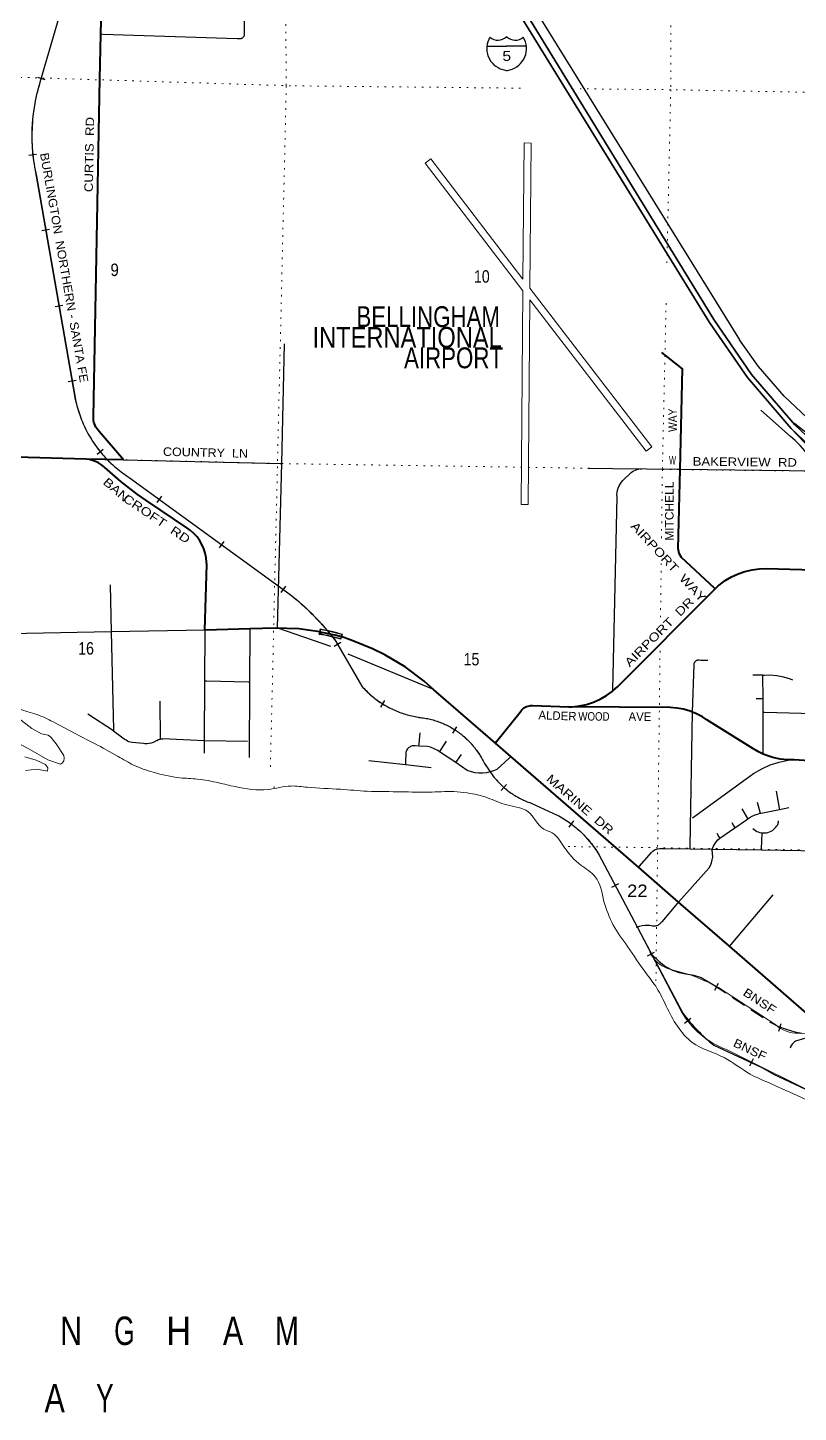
# Model space of a CAD drawing. Header units: feet. Extents: x -489137 to -242534, y 368785 to 558127.
# Drawn here: x -380919 to -370080, y 464034 to 483502 of the extents above; entities that cross this region are included whole.
import ezdxf
from ezdxf.enums import TextEntityAlignment as Align

# ---------------------------------------------------------------- set-up
doc = ezdxf.new("R2010")
doc.units = ezdxf.units.FT
doc.header["$LTSCALE"] = 70
doc.header["$PDMODE"] = 32
doc.header["$PDSIZE"] = 35
doc.linetypes.add('DOTTED', pattern=[1.5, 0.3, -1.2])
doc.linetypes.add('MEDIUM_DASHED', pattern=[4.5, 3, -1.5])
for name, color, linetype, lineweight in [('15', 7, 'Continuous', 25), ('18', 7, 'Continuous', 35), ('19', 7, 'Continuous', 25), ('26', 7, 'Continuous', 40), ('27', 7, 'Continuous', 13), ('29', 7, 'Continuous', 25), ('34', 7, 'Continuous', 25), ('36', 7, 'Continuous', 13), ('39', 7, 'Continuous', 13), ('61', 7, 'Continuous', 13), ('63', 7, 'Continuous', 25), ('7', 7, 'DOTTED', 13)]:
    doc.layers.add(name, color=color, linetype=linetype, lineweight=lineweight)
doc.layers.add('30', color=7, linetype='Continuous')
doc.layers.add('41', color=7, linetype='Continuous')

msp = doc.modelspace()

# ---------------------------------------------------------------- linework, layer by layer
at = {"layer": '15'}
for p, q in [((-374458.41, 483243.4), (-374182, 483243.4)), ((-374185.7, 483374.87), (-374182.8, 483377.78)), ((-374179.63, 483375.4), (-374183.06, 483377.78)), ((-374182, 482897.82), (-374245.89, 482915.78)), ((-374182.53, 482897.56), (-374118.9, 482916.3))]:
    msp.add_line(p, q, dxfattribs=at)
msp.add_lwpolyline([(-373906.64, 483243.4), (-374182.53, 483243.4), (-374182, 483243.4)], dxfattribs=at)
for centre, radius, start, end in [((-374155.78, 483208.3), 306.13, 148.44437, 254.43379), ((-374304.38, 483490.91), 165.66, 227.34302, 315.81162), ((-374060.69, 483490.91), 165.66, 224.18881, 312.69398), ((-374209.29, 483208.31), 306.13, 283.08095, 31.62464)]:
    msp.add_arc(centre, radius, start, end, dxfattribs=at)
at = {"layer": '18'}
for points in [[(-370182.56, 477866.75), (-370795.65, 478582.15), (-371330.59, 479357.71), (-375748.62, 486532.76)], [(-370157.86, 477953.02), (-370736.22, 478627.9), (-371266.71, 479397), (-375639.45, 486530.04)], [(-369361.58, 477203.28), (-369449.45, 477276.47), (-370128.25, 477918.47), (-370157.86, 477953.02)], [(-369352.99, 477099.87), (-369391.24, 477129.45), (-369498.06, 477219.36), (-370182.56, 477866.75)]]:
    msp.add_lwpolyline(points, dxfattribs=at)
at = {"layer": '19'}
for points in [[(-369361.58, 477203.28), (-369369.64, 477237.98), (-369377.24, 477259.96), (-369382.1, 477274.01), (-369394.74, 477299.96), (-369410.76, 477329.57), (-369434.64, 477364.42), (-369462.03, 477396.58), (-369586.24, 477509.89), (-369737.16, 477622.33), (-370130.2, 477931.28), (-370157.86, 477953.02)], [(-369364.29, 476694), (-369378.47, 476730.4), (-369384.79, 476746.63), (-369505.6, 477009.49), (-369653.23, 477258.29), (-369826.05, 477490.3), (-370173.09, 477856.75), (-370182.56, 477866.75)]]:
    msp.add_lwpolyline(points, dxfattribs=at)
at = {"layer": '26'}
for p, q in [((-379572.33, 477426.41), (-380096.88, 477437.38)), ((-376810.11, 475008.34), (-376876.53, 475017.44)), ((-376383.85, 474893.84), (-376508.02, 474940.47)), ((-376320.92, 474871.99), (-376383.85, 474893.84))]:
    msp.add_line(p, q, dxfattribs=at)
for points in [[(-379571.14, 477426.03), (-379912.82, 477825.14), (-379929.48, 477844.6), (-379946.74, 477865.14), (-379960.43, 477885.4), (-379972.12, 477907.36), (-379981.46, 477930.43), (-379988.34, 477954.34), (-379992.68, 477978.84), (-379994.43, 478003.66), (-379993.58, 478028.53), (-379902.87, 482781.73), (-379888.08, 483409.12), (-379842.71, 485333.82)], [(-371249.63, 475610.54), (-371260.08, 475620.38), (-371721.02, 476054.4), (-371757.31, 476107.19), (-371769.18, 476179.95), (-371742.41, 477289.83), (-371708.24, 478706.67), (-372001.35, 478937.18)], [(-380096.88, 477437.38), (-381074.84, 477461.7), (-382688.97, 477501.83), (-382696.67, 477502.55), (-383850, 477610.91), (-383891.38, 477612.73), (-384016.09, 477626.93), (-384138.64, 477654.09), (-384257.67, 477693.91), (-384311.32, 477710.22), (-384542.09, 477780.35), (-384894.14, 477903.31)], [(-378426.03, 475031.64), (-378401.51, 475956.34), (-378402.23, 475985.36), (-378408.72, 476049.58), (-378421.89, 476112.77), (-378441.6, 476174.24), (-378467.61, 476233.31), (-378499.67, 476289.34), (-378537.4, 476341.71), (-378580.4, 476389.85), (-378628.19, 476433.23), (-378680.26, 476471.37), (-379241.73, 476851.01), (-379381.2, 476942.57), (-379608.12, 477119.99), (-379835.43, 477317.69), (-379855.54, 477335.19), (-379875.43, 477350.7), (-379883.38, 477356.9), (-379922.23, 477381.8), (-379963.46, 477402.49), (-380006.63, 477418.77), (-380051.27, 477430.44), (-380096.88, 477437.38)], [(-371249.63, 475610.54), (-371225.02, 475635.16), (-371214.95, 475645.24), (-371205.03, 475653.87), (-371191.54, 475665.6), (-371109.45, 475727.7), (-371021.32, 475780.88), (-370928.11, 475824.56), (-370830.85, 475858.25), (-370730.6, 475881.6), (-370628.45, 475894.33), (-370525.54, 475896.32), (-369702.53, 475875.49), (-369682.62, 475874.98), (-369662.53, 475876.72), (-369645.96, 475878.16), (-369609.7, 475885.16), (-369574.37, 475895.92), (-369540.36, 475910.31), (-369508.04, 475928.18), (-369503.7, 475931.21)], [(-373306.15, 473953.46), (-373261.44, 473954.73), (-373159.5, 473965.32), (-373059.23, 473986.51), (-372961.73, 474018.06), (-372868.05, 474059.63), (-372779.24, 474110.76), (-372696.25, 474170.9), (-372688.9, 474177.5), (-372620.01, 474239.38), (-371249.63, 475610.54)], [(-376876.53, 475017.44), (-377106.6, 475048.95), (-377438.08, 475061.05), (-377793.67, 475050.34), (-378415.93, 475031.59)], [(-376810.11, 475008.34), (-376713.65, 474990.54), (-376650.14, 474977.06), (-376577.64, 474960.37), (-376508.02, 474940.47)], [(-374341.34, 473444.08), (-375204.45, 474193.25), (-375338.7, 474309.78), (-375344.52, 474314.71), (-375608.91, 474515.02), (-375897.57, 474684.32), (-376069.51, 474766.49), (-376320.92, 474871.99)], [(-374341.34, 473444.08), (-374324.65, 473464.98), (-373993.31, 473880.03), (-373983.8, 473893.56), (-373970.15, 473909.57), (-373954.9, 473924.06), (-373938.22, 473936.88), (-373920.3, 473947.88), (-373901.32, 473956.95), (-373881.49, 473963.99), (-373861.04, 473968.91), (-373840.19, 473971.67), (-373819.16, 473972.24), (-373306.15, 473953.46)], [(-369711.08, 473179), (-369722, 473179.67), (-370140.14, 473206.92), (-370199.22, 473207.41), (-370231.15, 473207.67), (-370334.8, 473218.72), (-370436.73, 473240.55), (-370535.81, 473272.91), (-370572.08, 473289.13), (-370630.98, 473315.45), (-370721.17, 473367.7), (-371365.71, 473771.65), (-371427.37, 473812.03), (-371512.23, 473856.98), (-371569.1, 473879.86), (-371601.32, 473892.82), (-371693.67, 473919.15), (-371788.27, 473935.68), (-371884.07, 473942.23), (-373306.15, 473953.46)], [(-369817.38, 469517.35), (-371048.2, 470585.69), (-371763.09, 471206.21), (-372328.75, 471697.19), (-374122.03, 473253.73), (-374341.34, 473444.08)]]:
    msp.add_lwpolyline(points, dxfattribs=at)
at = {"layer": '29'}
for p, q in [((-377882.22, 486122.85), (-377873.87, 483396.8)), ((-379571.27, 477426.03), (-379571.14, 477426.03)), ((-372690.78, 477300.6), (-373040.76, 477301.98)), ((-379760.35, 475667.75), (-379744.85, 475007.33)), ((-376655.51, 474800.09), (-377402.29, 475057.79)), ((-371566.08, 472390.48), (-370814.07, 472941.17)), ((-370874.62, 472518.53), (-370794.21, 472381.36))]:
    msp.add_line(p, q, dxfattribs=at)
for points in [[(-375571.98, 486645.33), (-374725.02, 485277.88), (-370907.46, 479114.25)], [(-377952.75, 483346.61), (-377972.89, 483347.26), (-379863.78, 483408.33), (-379888.08, 483409.12)], [(-377873.87, 483396.8), (-377875.36, 483390.34), (-377877.51, 483384.07), (-377880.3, 483378.06), (-377883.71, 483372.38), (-377887.69, 483367.08), (-377892.2, 483362.22), (-377897.2, 483357.87), (-377902.62, 483354.06), (-377908.42, 483350.84), (-377914.52, 483348.24), (-377920.85, 483346.29), (-377927.36, 483345.02), (-377932.89, 483344.53), (-377952.75, 483346.61)], [(-377404.17, 475065.29), (-377346.48, 477373.67), (-377308.13, 479056.53)], [(-369877.42, 477940.59), (-370280.67, 478319.78), (-370642.08, 478739.04), (-370907.46, 479114.25)], [(-369932.37, 477469.78), (-369987.75, 477552.86), (-370051.51, 477629.7), (-370122.95, 477699.45), (-370191.63, 477754.41), (-370606.03, 478124.81)], [(-379571.14, 477426.03), (-377366.48, 477374.14), (-377346.48, 477373.67)], [(-369648.24, 477009.17), (-369661.67, 477029.27), (-369821.21, 477268.02), (-369823.95, 477268.05), (-371742.41, 477289.83), (-372690.78, 477300.6)], [(-372629.77, 476906.65), (-372630.44, 476937.86), (-372627.85, 476968.97), (-372622.01, 476999.64), (-372613.01, 477029.53), (-372600.93, 477058.31), (-372585.9, 477085.68), (-372568.1, 477111.32), (-372547.71, 477134.96), (-372542.13, 477140.63), (-372429.33, 477245.6)], [(-372429.33, 477245.6), (-372411.19, 477259.68), (-372391.67, 477271.78), (-372371, 477281.78), (-372349.39, 477289.56), (-372327.09, 477295.04), (-372323.25, 477295.74)], [(-372688.9, 474177.5), (-372688.57, 474192.95), (-372629.77, 476906.65)], [(-378426.03, 475031.64), (-379744.85, 475007.33), (-380936.69, 474985.36), (-381613.98, 474972.87), (-382296.74, 474978.34), (-382694.39, 475043.08)], [(-378426.03, 475031.64), (-378430.21, 474315.37), (-378435.11, 473475.55), (-378436.14, 473299.42)], [(-377793.67, 475050.34), (-377793.75, 475036.78), (-377798.01, 474299.92), (-377804.14, 473239.56)], [(-379744.85, 475007.33), (-379712.59, 473633.13), (-379712.12, 473613.29)], [(-375204.45, 474193.25), (-375235.74, 474206.3), (-376409.55, 474695.64)], [(-371602.68, 471954.41), (-371602.03, 471991.76), (-371569.25, 473875.88), (-371569.1, 473879.86), (-371543.9, 474545.6)], [(-371543.9, 474545.6), (-371544.26, 474551.95), (-371543.95, 474558.31), (-371542.98, 474564.59), (-371541.36, 474570.74), (-371539.11, 474576.69), (-371536.24, 474582.37), (-371532.8, 474587.72), (-371528.82, 474592.67), (-371524.34, 474597.19), (-371519.41, 474601.21), (-371514.09, 474604.7), (-371508.43, 474607.61), (-371502.51, 474609.91), (-371496.37, 474611.58), (-371492.89, 474612.15), (-371473.32, 474612.03)], [(-371473.32, 474612.03), (-371452.89, 474611.43), (-371354.26, 474608.5)], [(-377798.01, 474299.92), (-377819.19, 474300.44), (-378405.34, 474314.76), (-378430.21, 474315.37)], [(-370572.08, 473289.13), (-370572.16, 473306), (-370574.68, 473879.34), (-370575.49, 474063.14), (-370576.97, 474399.05), (-370718.94, 474396.72)], [(-370576.97, 474399.05), (-370556.97, 474399.41), (-370480.07, 474400.77), (-370383.52, 474392.34), (-370288.39, 474373.87), (-370195.7, 474345.56), (-370161.15, 474332.2)], [(-370575.49, 474063.14), (-370594.5, 474063.66), (-370673.35, 474065.82)], [(-379058.95, 474031.09), (-379053.93, 473500.63), (-379053.93, 473500.38)], [(-370574.68, 473879.34), (-370557.66, 473878.88), (-369691.44, 473855.54), (-367752.26, 473803.3)], [(-379560.35, 473497.65), (-379712.12, 473613.29), (-379714.32, 473614.96), (-380071.84, 473852.05)], [(-379451.53, 473450.25), (-379473.35, 473455.01), (-379494.55, 473462.03), (-379514.89, 473471.22), (-379534.17, 473482.5), (-379552.16, 473495.72), (-379558.61, 473501.22)], [(-379100.87, 473480.95), (-379121.15, 473468.96), (-379126.77, 473465.64), (-379153.84, 473453.25), (-379182.05, 473443.76), (-379211.1, 473437.27), (-379240.67, 473433.86), (-379270.44, 473433.55), (-379292.02, 473435.28), (-379451.53, 473450.25)], [(-379100.87, 473480.95), (-379081.15, 473491.47), (-379073.74, 473494.77), (-379059.1, 473499.53), (-379053.93, 473500.63)], [(-379053.93, 473500.63), (-379044.03, 473502.73), (-379028.72, 473504.35), (-379016.37, 473504.48)], [(-377825.31, 473464.3), (-378433.3, 473475.46), (-378435.11, 473475.55), (-379016.37, 473504.46)], [(-375415.45, 473400.56), (-375412.6, 473432.64), (-375398.62, 473589.65)], [(-375124.79, 473320.86), (-375104.43, 473353.24), (-375029.49, 473472.43)], [(-375601.94, 473309.38), (-375602.89, 473170.73), (-375603.09, 473141.71)], [(-375469.04, 473406.53), (-375482.45, 473406.72), (-375495.8, 473405.51), (-375508.96, 473402.91), (-375521.77, 473398.94), (-375534.09, 473393.66), (-375545.8, 473387.12), (-375556.76, 473379.4), (-375566.85, 473370.57), (-375575.96, 473360.73), (-375584, 473349.99), (-375590.87, 473338.48), (-375596.49, 473326.31), (-375600.82, 473313.61), (-375601.94, 473309.38)], [(-375149.31, 473337.45), (-375201.15, 473364.08), (-375255.48, 473385.13), (-375296.5, 473396.88), (-375415.45, 473400.56), (-375477.16, 473402.47)], [(-374318.27, 473074.22), (-374366.14, 473052.98), (-374415.96, 473036.86), (-374467.2, 473026.03), (-374519.29, 473020.62), (-374571.65, 473020.68), (-374623.73, 473026.22), (-374674.94, 473037.17), (-374724.72, 473053.41), (-374736.5, 473058.12), (-374899.05, 473168.11), (-375124.79, 473320.86), (-375149.31, 473337.45)], [(-374899.05, 473168.11), (-374883.78, 473190.24), (-374818.26, 473285.19)], [(-376121.61, 473198.68), (-375603.09, 473141.71), (-375241.66, 473102)], [(-374122.03, 473253.73), (-374144.71, 473232.98), (-374318.27, 473074.22)], [(-370814.07, 472941.17), (-370708.29, 473018), (-370595.06, 473083.35), (-370475.62, 473136.5), (-370351.28, 473176.88), (-370223.39, 473204.04), (-370199.22, 473207.41), (-370177.73, 473210.4)], [(-370392.69, 472767.03), (-370347.78, 472528.28), (-370344.22, 472509.34)], [(-370660.06, 472612.56), (-370614.6, 472455.88), (-370614.6, 472455.87)], [(-370602.19, 472458.47), (-370344.22, 472509.34), (-370211.96, 472535.42)], [(-371290.57, 471950.28), (-371270.58, 471994.82), (-371242.52, 472043.07), (-371211.98, 472085.14), (-371183.42, 472105.16), (-370972.96, 472252.68), (-370810.69, 472366.43)], [(-371012.89, 472324.95), (-370985.05, 472274.57), (-370972.96, 472252.68)], [(-370810.69, 472366.44), (-370771.61, 472394.06), (-370729.85, 472417.44), (-370685.87, 472436.34), (-370640.16, 472450.53), (-370614.6, 472455.88), (-370602.19, 472458.48)], [(-370396.82, 472261.4), (-370379.95, 472281.13), (-370374.8, 472289.24), (-370369.48, 472299.99), (-370365.3, 472311.24), (-370362.33, 472322.87), (-370360.58, 472334.74), (-370360.09, 472346.72), (-370360.27, 472352.01)], [(-371225.68, 472178.3), (-371195.68, 472126.37), (-371183.42, 472105.16)], [(-370720.37, 472242.53), (-370703.05, 472227.26), (-370684.22, 472213.87), (-370664.1, 472202.53), (-370642.91, 472193.36), (-370620.87, 472186.45), (-370598.23, 472181.88), (-370588.11, 472180.92)], [(-370596.1, 471941.08), (-370595.66, 471954.33), (-370588.11, 472180.92), (-370587.86, 472188.38)], [(-370588.11, 472180.92), (-370575.24, 472179.7), (-370552.14, 472179.94), (-370529.2, 472182.59), (-370506.66, 472187.62), (-370484.77, 472194.99), (-370463.77, 472204.6), (-370461.74, 472205.8), (-370429.67, 472225.85)], [(-370429.67, 472225.85), (-370423.26, 472232.79), (-370415.55, 472241.13), (-370396.82, 472261.4)], [(-372328.75, 471697.19), (-372317.38, 471710.12), (-372145.39, 471905.85), (-372127.79, 471925.87)], [(-372127.79, 471925.87), (-372107.81, 471938.07), (-372092.73, 471945.51), (-372073.84, 471952.48), (-372054.33, 471957.44), (-372034.41, 471960.33), (-372014.29, 471961.12), (-372012.31, 471960.99), (-371992.14, 471959.57)], [(-371992.14, 471959.57), (-371972.31, 471959.31), (-371602.68, 471954.41), (-371290.57, 471950.28), (-370596.1, 471941.08)], [(-371335.04, 471687.1), (-371316.18, 471723.54), (-371301.24, 471761.75), (-371290.37, 471801.31), (-371283.82, 471840.64), (-371293.44, 471943.89), (-371290.57, 471950.28)], [(-370596.1, 471941.08), (-369760.66, 471930.01), (-369747.34, 471929.84)], [(-371766.38, 471202.51), (-371763.09, 471206.21), (-371335.04, 471687.1)], [(-371779.75, 471191.51), (-372000.44, 470931.42), (-372017.37, 470911.47)], [(-371048.2, 470585.69), (-371030.26, 470606.78), (-370433.84, 471308.16)], [(-372151.56, 470875.08), (-372171.63, 470876.98), (-372193.76, 470879.08), (-372236.07, 470878.64), (-372278.11, 470873.78), (-372319.41, 470864.55), (-372359.52, 470851.05), (-372361.1, 470850.42)], [(-372017.37, 470911.47), (-372037.41, 470892.54), (-372046.06, 470886.46), (-372057.18, 470880.29), (-372068.87, 470875.31), (-372081.03, 470871.58), (-372093.5, 470869.14), (-372106.16, 470868.02), (-372118.88, 470868.22), (-372131.5, 470869.76), (-372131.63, 470869.79), (-372151.56, 470875.08)], [(-370087.86, 469262.49), (-370103.08, 469257.21), (-370117.67, 469250.36), (-370131.46, 469242.03), (-370144.31, 469232.29), (-370156.07, 469221.27), (-370166.61, 469209.09), (-370175.82, 469195.86), (-370183.59, 469181.75), (-370189.85, 469166.9), (-370193.4, 469155.77)], [(-369845.34, 469309.53), (-369929.65, 469301.87), (-370012.69, 469285.44), (-370027.7, 469280.86), (-370087.86, 469262.49)]]:
    msp.add_lwpolyline(points, dxfattribs=at)
at = {"layer": '34', "lineweight": 13}
for p, q in [((-380006.38, 485273.41), (-380747.49, 482733.38)), ((-380798.09, 481414.19), (-380249.16, 478272.68)), ((-379492.71, 477178.09), (-377227.81, 475533.53)), ((-376590.48, 474882.73), (-376219.76, 474243.4)), ((-374495.65, 473156.07), (-374361.2, 472965.16)), ((-373837.69, 472598.25), (-373470.83, 472430.46)), ((-372817.48, 471749.22), (-371724.26, 469665.37)), ((-371918.79, 470273.77), (-371602.64, 470186.87)), ((-371201.48, 470006.76), (-370397.92, 469482.61)), ((-370081.32, 469365.66), (-368259.43, 469320.04)), ((-371091.21, 469133.35), (-369411.76, 468300.74))]:
    msp.add_line(p, q, dxfattribs=at)
at = {"layer": '34'}
for p, q in [((-380782.44, 482804.61), (-380676.26, 482773.63)), ((-380903.69, 481712.03), (-380793.72, 481723.9)), ((-380719.27, 480652.28), (-380610.31, 480671.32)), ((-380534.95, 479582.25), (-380425.99, 479601.28)), ((-380347.82, 478526.49), (-380238.86, 478545.53)), ((-379943.42, 477505.29), (-379857.62, 477575.1)), ((-379099.61, 476826.54), (-379034.62, 476916.04)), ((-378222.54, 476186.47), (-378157.55, 476275.97)), ((-377353.39, 475558.6), (-377288.4, 475648.1)), ((-376610.71, 474805.75), (-376515.02, 474861.24)), ((-375952.76, 473946.46), (-375893.71, 474039.99)), ((-374940.98, 473581.5), (-374880.67, 473674.22)), ((-374257.23, 472778.83), (-374184.76, 472862.39)), ((-373305.19, 472259.04), (-373239.38, 472347.94)), ((-372889.56, 471887.2), (-371702.13, 469645.02)), ((-372703.16, 471416.15), (-372605.21, 471467.53)), ((-372201.05, 470453.42), (-372103.1, 470504.81)), ((-371680.92, 469506.89), (-371592.65, 469573.55)), ((-370352.58, 469395.03), (-370320.35, 469500.84)), ((-371265.87, 469195.59), (-370594.66, 468880.55)), ((-370761.19, 468907.11), (-370712.06, 469006.21))]:
    msp.add_line(p, q, dxfattribs=at)
for points in [[(-380005.33, 485273.08), (-380746.44, 482733.07), (-380759.38, 482690.27), (-380771.29, 482647.44), (-380782.45, 482604.37), (-380793.2, 482560.92), (-380802.9, 482517.4), (-380811.8, 482473.9), (-380820.28, 482430), (-380827.7, 482386.06), (-380834.33, 482342.12), (-380840.3, 482297.72), (-380845.38, 482253.58), (-380849.97, 482209.29), (-380853.59, 482164.7), (-380856.33, 482120.37), (-380858.33, 482075.81), (-380859.77, 482031.35), (-380860.23, 481986.58), (-380860.06, 481942.15), (-380858.91, 481897.42), (-380857.12, 481853.02), (-380854.59, 481808.4), (-380851.19, 481764.05), (-380846.98, 481719.71), (-380842.21, 481675.46), (-380836.38, 481631.16), (-380829.98, 481586.95), (-380822.72, 481543.01), (-380814.88, 481499.15), (-380805.91, 481455.48), (-380797.01, 481414.4), (-380248.08, 478272.89), (-380241.76, 478243.56), (-380234.8, 478214.55), (-380227.34, 478185.61), (-380219.5, 478156.59), (-380211.03, 478127.88), (-380202.09, 478099.44), (-380192.78, 478070.9), (-380182.84, 478042.67), (-380172.42, 478014.72), (-380161.46, 477986.7), (-380150.08, 477959.13), (-380138.35, 477931.62), (-380125.96, 477904.25), (-380113.13, 477877.33), (-380099.8, 477850.52), (-380086.17, 477823.93), (-380071.87, 477797.49), (-380057.31, 477771.46), (-380042.07, 477745.57), (-380026.55, 477720.08), (-380010.55, 477694.71), (-379994.11, 477669.76), (-379977.2, 477645.1), (-379959.99, 477620.66), (-379942.14, 477596.55), (-379923.99, 477572.66), (-379905.41, 477549.23), (-379886.54, 477526.03), (-379867.06, 477503.3)], [(-379867.06, 477503.3), (-379847.27, 477480.81), (-379827.22, 477458.73), (-379806.71, 477436.92), (-379785.76, 477415.56), (-379764.34, 477394.46), (-379742.83, 477373.74), (-379720.71, 477353.5), (-379698.33, 477333.66), (-379675.65, 477314.05), (-379652.74, 477295.02), (-379629.19, 477276.31), (-379605.55, 477257.96), (-379581.5, 477240.22), (-379557.33, 477222.68), (-379532.54, 477205.62), (-379507.71, 477189.1), (-379492.09, 477179), (-377227.14, 475534.4), (-377174.44, 475491.43), (-377123.03, 475447.51), (-377072.36, 475402.68), (-377021.86, 475357.01), (-376972.65, 475310.36), (-376924.47, 475263.06), (-376876.47, 475214.9), (-376829.76, 475165.78), (-376784.06, 475116), (-376738.81, 475065.05), (-376707.64, 475028.61)], [(-376707.24, 475027.78), (-376609, 474908.57), (-376589.56, 474883.34), (-376218.86, 474244.05), (-376203.57, 474226.76), (-376187.92, 474209.84), (-376171.95, 474193.2), (-376155.69, 474176.62), (-376139.14, 474160.48), (-376122.36, 474144.72), (-376105.29, 474129.02), (-376087.93, 474113.77), (-376070.35, 474098.9), (-376052.37, 474084.17), (-376034.27, 474069.91), (-376015.98, 474055.82), (-375997.29, 474042.08), (-375978.46, 474028.8), (-375959.35, 474015.78), (-375940.11, 474003.04), (-375920.49, 473990.65), (-375900.84, 473978.63), (-375880.78, 473966.96), (-375860.7, 473955.66), (-375840.33, 473944.62), (-375819.82, 473934.05), (-375799.11, 473923.84), (-375778.28, 473913.9), (-375757.15, 473904.41), (-375735.89, 473895.18), (-375714.51, 473886.43), (-375693.03, 473877.95), (-375671.32, 473870.02), (-375649.49, 473862.35), (-375627.64, 473855.07), (-375605.58, 473848.14), (-375583.39, 473841.68), (-375561, 473835.57), (-375538.68, 473829.76), (-375516.13, 473824.49), (-375493.55, 473819.6), (-375470.86, 473814.97), (-375448.24, 473810.82), (-375425.31, 473807.13), (-375413.64, 473805.33), (-375393.78, 473803.22), (-375374.05, 473800.66), (-375354.35, 473797.77), (-375334.58, 473794.62), (-375314.94, 473791.05), (-375295.47, 473787.14), (-375275.9, 473782.99), (-375256.49, 473778.4), (-375237.22, 473773.47), (-375217.88, 473768.2), (-375198.8, 473762.6), (-375179.75, 473756.79), (-375160.74, 473750.51), (-375141.98, 473743.91), (-375123.27, 473736.98), (-375104.69, 473729.83), (-375086.16, 473722.22), (-375067.88, 473714.42), (-375049.64, 473706.15), (-375031.65, 473697.68), (-375013.7, 473688.86), (-374996.01, 473679.73), (-374978.46, 473670.27), (-374961.05, 473660.61), (-374943.81, 473650.49), (-374926.7, 473640.16)], [(-374926.7, 473640.16), (-374909.86, 473629.5), (-374893.14, 473618.62), (-374876.7, 473607.32), (-374860.4, 473595.81), (-374844.35, 473584.09), (-374828.45, 473572.04), (-374812.8, 473559.67), (-374797.31, 473546.98), (-374782.05, 473534.18), (-374767.07, 473520.96), (-374752.33, 473507.53), (-374737.74, 473493.9), (-374723.51, 473480.05), (-374709.44, 473465.78), (-374695.61, 473451.4), (-374682.15, 473436.73), (-374668.81, 473421.95), (-374655.76, 473406.74), (-374643.05, 473391.45), (-374630.6, 473375.95), (-374618.28, 473360.12), (-374606.45, 473344.12), (-374594.75, 473328.02), (-374583.42, 473311.6), (-374572.23, 473294.96), (-374561.5, 473278.27), (-374551.03, 473261.25), (-374540.81, 473244.14), (-374530.83, 473226.83), (-374521.33, 473209.33), (-374511.97, 473191.62), (-374502.96, 473173.83), (-374494.7, 473156.63), (-374360.32, 472965.82), (-374348.02, 472950.52), (-374335.42, 472935.57), (-374322.55, 472920.82), (-374309.45, 472906.11), (-374296.06, 472891.79), (-374282.47, 472877.76), (-374268.65, 472863.77), (-374254.53, 472850.17), (-374240.23, 472836.85), (-374225.58, 472823.66), (-374210.82, 472810.85), (-374195.88, 472798.19), (-374180.59, 472785.8), (-374165.17, 472773.79), (-374149.49, 472762), (-374133.7, 472750.43), (-374117.57, 472739.16), (-374101.39, 472728.19), (-374084.87, 472717.5), (-374068.3, 472707.12), (-374051.47, 472696.96), (-374034.53, 472687.18), (-374017.38, 472677.7), (-374000.13, 472668.44), (-373982.6, 472659.55), (-373964.96, 472650.89), (-373947.19, 472642.62), (-373929.32, 472634.58), (-373911.24, 472626.99), (-373893.06, 472619.62), (-373874.83, 472612.58), (-373856.41, 472605.83), (-373837.87, 472599.46), (-373837.29, 472599.28), (-373470.34, 472431.45), (-373447.11, 472418.96), (-373424.31, 472406.04), (-373401.74, 472392.71), (-373379.16, 472379.05), (-373357, 472364.93), (-373335.19, 472350.48), (-373313.38, 472335.69), (-373291.98, 472320.44), (-373270.94, 472304.87), (-373249.97, 472288.82), (-373229.48, 472272.52), (-373209.14, 472255.95), (-373189.06, 472238.83), (-373169.47, 472221.48), (-373150.09, 472203.72), (-373130.99, 472185.75), (-373112.16, 472167.27), (-373093.74, 472148.66), (-373075.61, 472129.51), (-373057.88, 472110.24), (-373040.36, 472090.56), (-373023.33, 472070.64), (-373006.63, 472050.38), (-372990.2, 472029.93), (-372974.2, 472009.01), (-372958.47, 471987.91), (-372943.22, 471966.53), (-372928.24, 471944.98), (-372913.8, 471923.02), (-372899.64, 471900.87), (-372885.89, 471878.61)], [(-370594.66, 468880.55), (-370429.45, 468786.62), (-369750.17, 468469.52), (-369250, 468214.78)]]:
    msp.add_lwpolyline(points, dxfattribs=at)
at = {"layer": '34', "lineweight": 13}
for centre, radius, start, end in [((-378306.18, 481979.18), 2555.16, 162.83226, 192.77451), ((-378569.62, 478624.71), 1716.04, 191.83747, 237.45774), ((-379664.4, 472509.9), 3883.21, 37.66536, 51.13639), ((-375221.79, 475115.78), 1325.51, 221.15822, 261.67189), ((-375527.95, 472668.17), 1141.8, 25.29717, 84.26113), ((-373480.62, 473664.65), 1124.59, 218.46184, 251.48762), ((-374174.95, 471101.25), 1504.19, 25.51702, 62.0886), ((-371755.38, 470702.13), 458.47, 205.74119, 249.11959), ((-372957.71, 466631.91), 3804.47, 62.50811, 69.1343), ((-370640.8, 470311.94), 1261.71, 210.82697, 249.08514), ((-370096.83, 469810.68), 445.29, 227.45545, 271.99657)]:
    msp.add_arc(centre, radius, start, end, dxfattribs=at)
at = {"layer": '34'}
msp.add_arc((-369862.54, 470994.25), 2281.34, 216.25782, 232.03834, dxfattribs=at)
at = {"layer": '36'}
for p, q in [((-373937.35, 481881.49), (-373953.57, 479966.67)), ((-373937.35, 481881.49), (-373837.35, 481880.64)), ((-373837.35, 481880.64), (-373854.65, 479837.87)), ((-375330.19, 481595.01), (-375250.88, 481655.92)), ((-375250.88, 481655.92), (-373953.57, 479966.67)), ((-375330.19, 481595.01), (-373954.94, 479804.28)), ((-373954.94, 479804.28), (-373980.41, 476798.03)), ((-373854.65, 479837.87), (-372141.55, 477607.22)), ((-373856.02, 479675.48), (-373880.41, 476797.18)), ((-373856.02, 479675.48), (-372220.86, 477546.31)), ((-372141.55, 477607.22), (-372220.86, 477546.31)), ((-373880.41, 476797.18), (-373980.41, 476798.03))]:
    msp.add_line(p, q, dxfattribs=at)
at = {"layer": '39'}
for points in [[(-381243.29, 473539.88), (-380912.48, 473365.89), (-380637.72, 473209.14), (-380455.68, 473147.05), (-380429.54, 473166.58), (-380411.84, 473194.13), (-380405.93, 473231.52), (-380410.91, 473267.25), (-380520.35, 473430.85), (-380592.78, 473526.73), (-380632.64, 473554.13), (-380726.9, 473574.14), (-380860.36, 473647.4), (-381151.79, 473875.1)], [(-380951, 473059.9), (-380789.5, 473076.91), (-380639.02, 473047.72), (-380636.05, 473093.76), (-380669.29, 473143.16), (-380801.27, 473203.97), (-380959.14, 473251.77)]]:
    msp.add_lwpolyline(points, dxfattribs=at)
for points in [[(-384963.68, 477884.27), (-385020.76, 477798.95), (-385088.58, 477552.41), (-385081.33, 477374.28), (-385045.68, 477222.33), (-384933.38, 477045.7), (-384746.25, 476886.91), (-384648.18, 476692.14), (-384626.12, 476657.62), (-384546.37, 476432.59), (-384536.75, 476329.33), (-384525.06, 476236.19), (-384533.79, 476098.62), (-384473.99, 475926.3), (-384371.65, 475780.08), (-384254.71, 475730.92), (-383966.24, 475646.49), (-383710.24, 475527.83), (-383577.73, 475353.12), (-383493.88, 475140.21), (-383448.4, 474931.54), (-383441.03, 474779.73), (-383427.25, 474700.73), (-383413.96, 474520.56), (-383394.88, 474279.64), (-383345.31, 474081.07), (-383200.36, 473973.08), (-383024.58, 473980.29), (-382812.32, 474013.62), (-382600.02, 474055.05), (-382353.08, 474161.05), (-382197.59, 474148.13), (-382070.46, 474119.15), (-381783.24, 474198.65), (-381492.59, 474146.59), (-381272.8, 474062.51), (-381071.36, 473940.07), (-380819.25, 473855.82), (-380591.44, 473757.54), (-380271.04, 473587.95), (-379980.86, 473436.73), (-379648.38, 473256.97), (-379428.77, 473134.44), (-379152.49, 473033.88), (-378779.14, 472955.1), (-378530.76, 472937.65), (-378232.04, 472883.53), (-378001.99, 472831.77), (-377537.57, 472790.98), (-377214.13, 472839.94), (-376987.96, 472822.6), (-376519.44, 472793.93), (-376145.85, 472765.74), (-375657.03, 472759.22), (-375273.24, 472753.23), (-374923.73, 472761.59), (-374735.95, 472742.42), (-374451.44, 472674.21), (-374181.22, 472573.68), (-373880.67, 472479.07), (-373657.6, 472231.06), (-373542.7, 472179.88), (-373371.93, 471978.68), (-373138.77, 471728.58), (-372935.51, 471563.64), (-372813.92, 471214.95)], [(-372813.92, 471214.95), (-372684.16, 470884.43), (-372481.53, 470583.91), (-372224.7, 470212.27), (-372068.14, 469996.97), (-371938.01, 469745.38), (-371779.75, 469461.26), (-371572.74, 469235.59), (-371123.27, 469020.83), (-370758.71, 468790.31), (-370462.4, 468653.23), (-370045.12, 468464.94), (-369728.6, 468329.78), (-369363.67, 468180.21), (-369124.04, 468017.1), (-368950.92, 467888.73), (-368814.53, 467679.6), (-368538.46, 467532.5), (-368359.21, 467418.27), (-368256.63, 467322.64), (-368148.47, 467125.8), (-368107.13, 467096.6)]]:
    msp.add_spline(points, degree=3, dxfattribs=at)
at = {"layer": '61'}
for p, q in [((-376817.45, 474974.16), (-376804.36, 475048.01)), ((-376808.17, 474980.67), (-376797.87, 475038.77)), ((-376503.16, 474969.89), (-376519.48, 474913.2)), ((-376493.28, 474975.31), (-376514.03, 474903.24))]:
    msp.add_line(p, q, dxfattribs=at)
for radius, start, end in [(2676.73, 73.41754, 80.27226), (2668.73, 73.59528, 80.09657), (2601.73, 73.41754, 80.27226), (2609.73, 73.58754, 80.09992)]:
    msp.add_arc((-377256.86, 472409.81), radius, start, end, dxfattribs=at)
msp.add_point((-376808.17, 474980.67), dxfattribs=at)
at = {"layer": '63'}
msp.add_line((-371252, 469969.55), (-371201.7, 470068.07), dxfattribs=at)
at = {"layer": '63', "linetype": 'MEDIUM_DASHED'}
msp.add_lwpolyline([(-372132.64, 470460.72), (-372038.45, 470370.55), (-371946.12, 470301.96), (-371848.2, 470250.16), (-371755.87, 470216.57), (-371663.19, 470197.29), (-371548.82, 470178.77), (-371446.7, 470145.18), (-371366.96, 470101.78), (-371274.03, 470045.58), (-370466.46, 469513.31), (-370359.72, 469460.66), (-370249.2, 469418.67), (-370130.29, 469385.07), (-370030.97, 469366.87)], dxfattribs=at)
at = {"layer": '7'}
for p, q in [((-372008.38, 475969.44), (-372018.08, 475202.1)), ((-372022.61, 474843.89), (-372082.83, 470081.32)), ((-377452.79, 472812.29), (-377451.73, 472857.58))]:
    msp.add_line(p, q, dxfattribs=at)
for points in [[(-371654.4, 504695.54), (-371680.53, 504116.41), (-371705.41, 498788.16), (-371721.69, 493312.73), (-371864.66, 488047.24), (-371873.8, 482629.87), (-371928.63, 480146.19)], [(-377504.88, 473110.15), (-377281.62, 482689.43), (-377328.39, 488246.71), (-377239.17, 493509.87), (-377238.49, 493538.22)], [(-373987.72, 482651.77), (-377222.69, 482685.22), (-382550.86, 482851.77), (-385072.23, 482931.71)], [(-365015.69, 482529.91), (-366634.19, 482532.58), (-371873.8, 482629.87), (-373149.7, 482643.07)], [(-371940.08, 479627.82), (-371991.65, 477291.98), (-372004.82, 476250.68)], [(-384655.93, 477532.82), (-382688.97, 477501.83), (-377346.48, 477373.67), (-373978.7, 477322.29)], [(-373877.47, 477320.75), (-371991.65, 477291.98), (-369403.17, 477261.23)], [(-365191.72, 471865.33), (-366809.12, 471892.91), (-372058.92, 471972.04), (-373295.12, 471988.41), (-373378.53, 471990.2)]]:
    msp.add_lwpolyline(points, dxfattribs=at)

# ---------------------------------------------------------------- texts
at = {"layer": '15', "width": 1.2}
msp.add_text(' 5 ', height=140, dxfattribs=at).set_placement((-374180.68, 483035.29), align=Align.CENTER)
at = {"layer": '27'}
for s, rotation, width, p in [('CURTIS  RD', 88.907, 1.15, (-380003.27, 481189.31)), ('WAY', 90.016, 0.9, (-371786.95, 477817.99)), ('BAN', 318.985, 1.25, (-379870.19, 477096.12)), ('MITCHELL', 90.016, 1.05, (-371834.27, 476287.59)), ('CROFT  RD', 325.935, 1.25, (-379590.14, 476853.36)), ('AIRPORT  WAY', 313.016, 1.25, (-372447.46, 476484.36)), ('AIRPORT  DR', 45.016, 1.25, (-372451.63, 474506.88)), ('WOOD', 359.548, 0.85, (-373174.57, 473760.57)), ('MARINE  DR', 319.043, 1.25, (-373635.12, 472923.79))]:
    msp.add_text(s, height=120, rotation=rotation, dxfattribs=dict(at, width=width)).set_placement(p)
for s, rotation, p in [('ALDER', 357.903, (-373736.24, 473779.08)), ('AVE', 359.548, (-372468.51, 473756.84))]:
    msp.add_text(s, height=120, rotation=rotation, dxfattribs=at).set_placement(p)
at = {"layer": '30'}
for s, rotation, width, p in [('COUNTRY  LN', 358.652, 1.1, (-379018.03, 477483.03)), ('W', 359.368, 0.6, (-371899.27, 477360.96)), ('BAKERVIEW  RD', 359.368, 1.15, (-371566.07, 477345.36))]:
    msp.add_text(s, height=120, rotation=rotation, dxfattribs=dict(at, width=width)).set_placement(p)
at = {"layer": '34'}
for s, rotation, width, p in [('BURLINGTON  NORTHERN - SANTA FE', 279.911, 1.1, (-380746.28, 481732.12)), ('BNSF', 334.856, 1.15, (-371006.79, 469184.46))]:
    msp.add_text(s, height=120, rotation=rotation, dxfattribs=dict(at, width=width)).set_placement(p)
at = {"layer": '36'}
for s, width, p in [('BELLINGHAM', 0.8, (-376295.15, 479293.06)), ('INTERNATIONAL', 0.85, (-376913.67, 479001.86)), ('AIRPORT', 0.8, (-375625.58, 478713.74))]:
    msp.add_text(s, height=292.8, dxfattribs=dict(at, width=width)).set_placement(p)
at = {"layer": '41'}
for s, width, p in [('N', 0.8, (-380462.74, 464979.83)), ('G', 0.7, (-379703.68, 464979.83)), ('H', 0.9, (-378969.82, 464979.83)), ('A', 0.8, (-378172.97, 464979.83)), ('M', 0.75, (-377439.11, 464979.83)), ('A', 0.8, (-380682.35, 464033.8)), ('Y', 0.7, (-379958.1, 464033.8))]:
    msp.add_text(s, height=400, dxfattribs=dict(at, width=width)).set_placement(p)
at = {"layer": '63', "width": 1.2}
msp.add_text('BNSF', height=120, rotation=326.611, dxfattribs=at).set_placement((-370869.4, 469906.79))
at = {"layer": '7', "width": 0.9}
msp.add_text('9', height=175, rotation=359.711, dxfattribs=at).set_placement((-379755.01, 480010.36))
at = {"layer": '7'}
for s, width, p in [('10', 0.85, (-374642, 479916.87)), ('16', 0.85, (-380208.8, 474687.62)), ('15', 0.85, (-374787.47, 474535.73)), ('22', 1.1, (-372487.11, 471278.81))]:
    msp.add_text(s, height=175, dxfattribs=dict(at, width=width)).set_placement(p)

doc.saveas('drawing.dxf')
